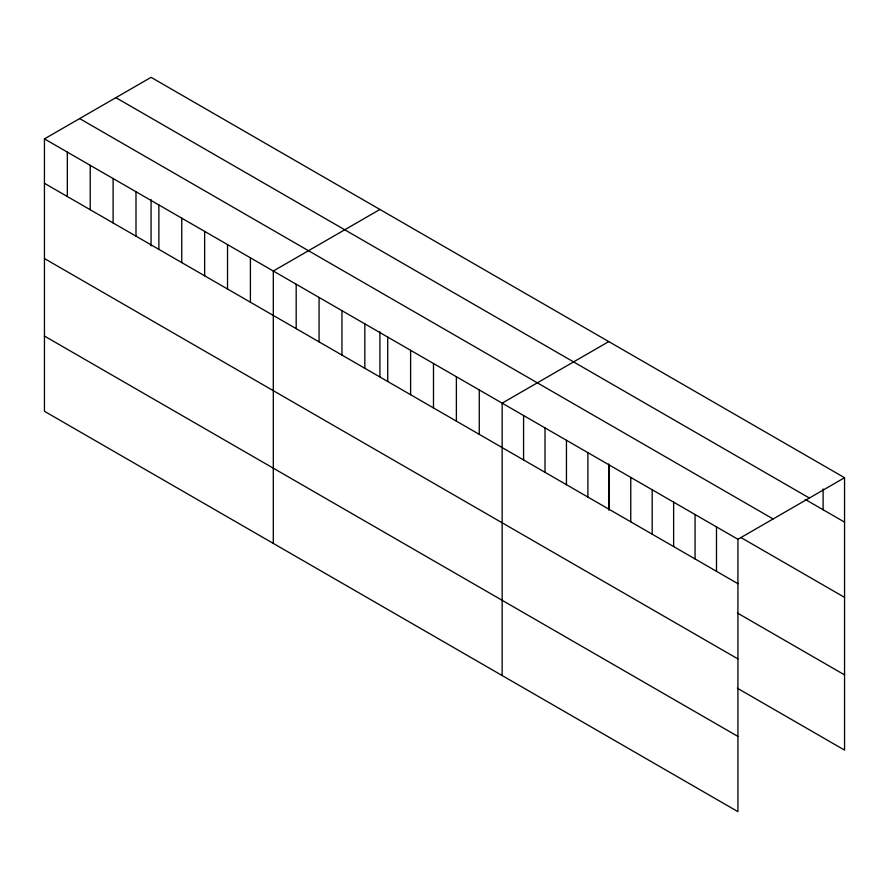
<?xml version="1.0" encoding="UTF-8"?>
<svg xmlns="http://www.w3.org/2000/svg" width="889" height="889" viewBox="0 0 889 889"><rect width="100%" height="100%" fill="white"/><g stroke="black" fill="none" stroke-linecap="round" stroke-linejoin="round"><path stroke-width="1.33" d="M44.45 138.895L737.926 539.279L737.926 811.657L44.45 411.285L44.45 138.895L151.074 77.343L844.55 477.715L844.55 750.105L737.381 688.23M379.914 209.471L273.301 271.023L273.301 543.401M608.765 341.587L502.152 403.15L502.152 675.529M737.926 539.279L844.55 477.715M115.881 97.657L809.368 498.029M805.256 499.44L844.55 522.132M79.632 118.581L773.119 518.965M740.948 537.545L844.55 597.364M44.45 183.312L737.926 583.695M737.381 612.999L844.55 674.873M44.45 258.543L737.926 658.916M44.45 336.053L737.926 736.425M823.114 488.939L823.114 509.764M716.501 526.899L716.501 571.316M695.065 514.52L695.065 558.937M673.629 502.152L673.629 546.568M652.193 489.772L652.193 534.189M630.757 477.404L630.757 521.81M609.321 465.025L609.321 509.441M608.765 463.958L608.765 510.186M587.885 452.645L587.885 497.062M566.449 440.277L566.449 484.683M545.013 427.898L545.013 472.315M523.577 415.519L523.577 459.935M479.26 389.938L479.26 434.354M456.379 376.725L456.379 421.142M433.488 363.512L433.488 407.929M410.607 350.299L410.607 394.716M387.726 337.087L387.726 381.503M379.914 331.83L379.914 376.703M364.834 323.874L364.834 368.29M341.954 310.661L341.954 355.078M319.073 297.448L319.073 341.865M296.181 284.236L296.181 328.652M250.409 257.81L250.409 302.227M227.528 244.597L227.528 289.014M204.648 231.384L204.648 275.801M181.756 218.172L181.756 262.588M158.875 204.959L158.875 249.376M151.074 199.703L151.074 245.942M135.995 191.746L135.995 236.163M113.103 178.533L113.103 222.95M90.222 165.321L90.222 209.737M67.331 152.108L67.331 196.525"/></g></svg>
